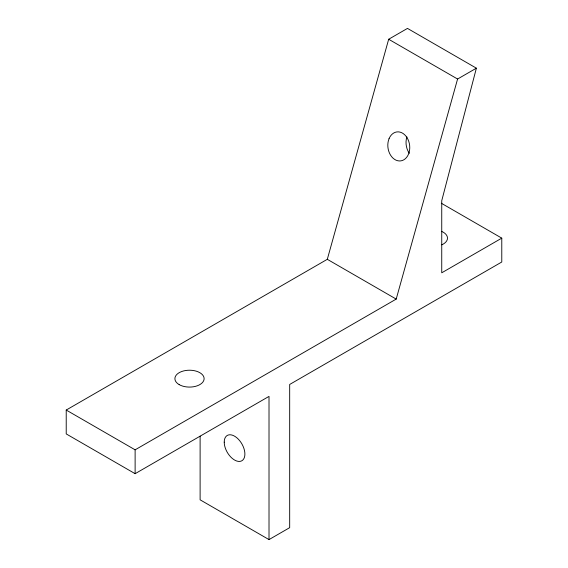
<?xml version="1.0" encoding="UTF-8"?>
<svg xmlns="http://www.w3.org/2000/svg" width="568" height="568" viewBox="0 0 568 568"><rect width="100%" height="100%" fill="white"/><g stroke="black" fill="none" stroke-linecap="round" stroke-linejoin="round"><path stroke-width="0.85" d="M269.012 539.6L269.012 396.393L135.12 473.691L66.222 433.916L66.222 410.046L327.303 259.313L388.675 39.256L407.476 28.4L476.382 68.181L441.741 200.724L441.741 272.803L501.778 238.141L501.778 262.004L289.68 384.458L289.68 527.665L269.012 539.6L200.114 499.819L200.114 436.174M66.222 410.046L135.12 449.828L396.201 299.095L457.581 79.03L476.382 68.181M388.675 39.256L457.581 79.03M441.3 203.223L501.778 238.141M327.303 259.313L396.201 299.095M135.12 449.828L135.12 473.691M441.776 231.446A14.619 8.442 0 0 1 441.776 244.836M409.308 153.303A14.619 10.778 80.5 0 1 406.915 136.916M224.225 442.138A14.619 8.442 60 0 0 239.731 461.422A14.619 8.442 60 0 0 239.731 440.754A14.619 8.442 60 0 0 224.225 442.138M179.168 384.614A14.619 8.442 0 0 0 203.621 380.837A14.619 8.442 0 0 0 185.722 370.499A14.619 8.442 0 0 0 179.168 384.614M389.052 138.691A14.619 10.906 82.4 0 0 399.269 160.957A14.619 10.906 82.4 0 0 408.051 139.572A14.619 10.906 82.4 0 0 389.052 138.691"/></g></svg>
